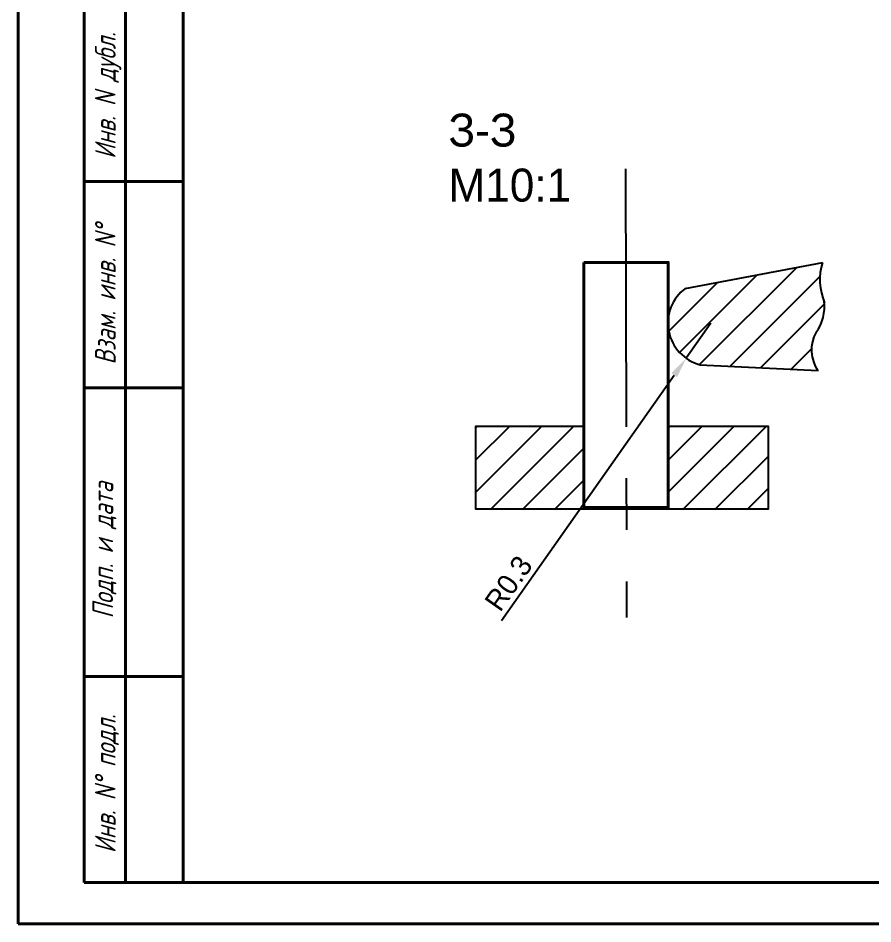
# Model space of a CAD drawing. Extents: x 1996 to 2593, y 74 to 494.
# Drawn here: x 1995.5 to 2099.1, y 73.6 to 183.4 of the extents above; entities that cross this region are included whole.
import ezdxf

# ---------------------------------------------------------------- set-up
doc = ezdxf.new("R2010")
doc.units = 0
doc.header["$MEASUREMENT"] = 0
doc.linetypes.add('AUDIT_D_100420100805-0', pattern=[0])
doc.linetypes.add('CENTER', pattern=[2, 1.25, -0.25, 0.25, -0.25])
doc.layers.get('0').update_dxf_attribs({"linetype": 'CONTINUOUS'})
doc.layers.get('DEFPOINTS').update_dxf_attribs({"linetype": 'CONTINUOUS'})
doc.layers.add('KONTUR', color=7, linetype='CONTINUOUS')
doc.layers.add('Основная', color=7, linetype='CONTINUOUS', lineweight=40)
doc.layers.add('текст', color=7, linetype='CONTINUOUS', lineweight=30)
doc.styles.add('стиль1', font='romans.shx', dxfattribs={"width": 0.75, "oblique": 15, "height": 3.5})
doc.dimstyles.get("Standard").update_dxf_attribs({"dimtxt": 3, "dimasz": 3, "dimexe": 2.5, "dimexo": 2.5, "dimgap": 1.5, "dimtad": 0, "dimtih": 1, "dimtoh": 1, "dimdec": 4, "dimzin": 0, "dimdsep": 46, "dimtxsty": 'Standard', "dimcen": -3, "dimdle": 1.25, "dimadec": 0, "dimazin": 0, "dimtfac": 0.75, "dimtdec": 4, "dimtofl": 0, "dimtmove": 0, "dimatfit": 3, "dimfxl": 1, "dimtvp": 1.5, "dimtolj": 1, "dimtzin": 0, "dimarcsym": 0})

# ---------------------------------------------------------------- blocks, each defined once
blk = doc.blocks.new('*D15')
at = {"color": 0, "linetype": 'AUDIT_D_100420100805-0', "lineweight": -2, "transparency": 16777216}
for p, q in [((2079.52, 146.42), (2076.52, 142.15)), ((2054.12, 110.37), (2075.08, 140.11))]:
    blk.add_line(p, q, dxfattribs=at)
at = {"color": 0, "linetype": 'AUDIT_D_100420100805-0', "transparency": 16777216}
blk.add_solid([(2074.74, 140.35), (2075.42, 139.87), (2076.52, 142.15)], dxfattribs=at)
at = {"layer": 'DEFPOINTS', "color": 0, "linetype": 'AUDIT_D_100420100805-0', "transparency": 16777216}
for p in [(2079.52, 146.42), (2076.52, 142.15)]:
    blk.add_point(p, dxfattribs=at)
at = {"color": 0, "linetype": 'AUDIT_D_100420100805-0', "transparency": 16777216, "insert": (2054.99, 114.86), "char_height": 2.5, "attachment_point": 5, "rotation": 54.8251}
blk.add_mtext('\\A1;R0.3', dxfattribs=at)

msp = doc.modelspace()

# ---------------------------------------------------------------- hatches: boundary and pattern name
at = {"linetype": 'AUDIT_D_100420100805-0'}
h = msp.add_hatch(dxfattribs=at)
h.set_pattern_fill('ANSI31', color=256, scale=22)
h.paths.add_polyline_path([(2093.25855, 148.97245, -0.172971911), (2093.03201, 153.75575), (2076.39488, 150.59431, 0.206277656), (2074.33839, 147.01102), (2074.33839, 145.82166, 0.310088759), (2078.21351, 141.36344), (2092.4699, 140.65217, -0.282234281), (2092.26636, 145.29852, 0.185964084)])
h = msp.add_hatch()
h.set_pattern_fill('ANSI31', color=256, scale=22)
h.paths.add_polyline_path([(2064.12822, 133.91417), (2051.03042, 133.91417), (2051.03042, 123.83855), (2086.45596, 123.83855), (2086.45596, 133.91417), (2074.33839, 133.91417), (2074.33839, 124.06277), (2064.12822, 124.06277)])

# ---------------------------------------------------------------- linework, layer by layer
at = {"linetype": 'CENTER', "ltscale": 25}
msp.add_line((2069.1772, 165.09539), (2069.2894, 110.72156), dxfattribs=at)
at = {"linetype": 'AUDIT_D_100420100805-0'}
msp.add_line((2078.18827, 141.3647), (2092.51352, 140.64999), dxfattribs=at)
at = {"lineweight": 40}
msp.add_lwpolyline([(2064.12822, 153.77218), (2074.33839, 153.77218), (2074.33839, 124.06277), (2064.12822, 124.06277)], close=True, dxfattribs=at)
at = {"linetype": 'AUDIT_D_100420100805-0'}
msp.add_lwpolyline([(2076.38952, 150.59329), (2093.07925, 153.76473)], dxfattribs=at)
msp.add_lwpolyline([(2074.33839, 133.91417), (2086.45596, 133.91417), (2086.45596, 123.83855), (2051.03042, 123.83855), (2051.03042, 133.91417), (2064.12822, 133.91417)])
for centre, radius, start, end in [((2099.85184, 151.68173), 7.12824, 162.9689082, 203.195285), ((2079.52465, 146.41634), 5.22024, 126.0143548, 255.5849074), ((2087.99423, 148.4232), 5.29289, 323.7841832, 7.2148989), ((2096.15598, 143.14128), 4.44779, 150.9197703, 214.3222261)]:
    msp.add_arc(centre, radius, start, end, dxfattribs=at)
at = {"layer": 'KONTUR', "lineweight": 40}
for p, q in [((1995.53772, 73.56982), (1995.53772, 493.56982)), ((2592.53772, 73.56982), (1995.53772, 73.56982))]:
    msp.add_line(p, q, dxfattribs=at)
at = {"layer": 'Основная'}
for p, q in [((2015.53772, 118.56982), (2015.53772, 488.56982)), ((2003.53772, 78.56982), (2003.53772, 223.56982)), ((2008.53772, 78.56982), (2008.53772, 223.56982)), ((2015.53772, 163.56982), (2003.53772, 163.56982)), ((2015.53772, 138.56982), (2003.53772, 138.56982)), ((2015.53772, 78.56982), (2015.53772, 118.56982)), ((2015.53772, 103.56982), (2003.53772, 103.56982))]:
    msp.add_line(p, q, dxfattribs=at)
at = {"layer": 'Основная', "lineweight": 40}
msp.add_line((2587.53772, 78.56982), (2003.53772, 78.56982), dxfattribs=at)

# ---------------------------------------------------------------- texts
at = {"linetype": 'AUDIT_D_100420100805-0', "insert": (2047.70481, 171.81088), "char_height": 4, "attachment_point": 1}
msp.add_mtext_dynamic_manual_height_columns('З-З \\PМ10:1', width=40.1520296, gutter_width=20, heights=[0], dxfattribs=at)
at = {"layer": 'текст', "style": 'стиль1', "oblique": 15, "width": 0.75}
for s, p in [('Инв. N дубл.', (2007.35612, 166.31531)), ('Взам. инв. N%%d', (2007.35612, 141.38804)), ('Подп. и дата', (2007.06126, 110.60346)), ('Инв. N%%d подл.', (2007.35612, 82.13725))]:
    msp.add_text(s, height=2.5, rotation=90, dxfattribs=at).set_placement(p)

# ---------------------------------------------------------------- dimensions: what is measured, and where the dimension line sits
at = {"linetype": 'AUDIT_D_100420100805-0'}
dim = msp.add_radius_dim(center=(2079.52465, 146.41634), mpoint=(2076.51741, 142.14933), text='R0.3', dimstyle='Standard', override={"dimtxt": 2.5, "dimasz": 2.5, "dimexe": 1.25, "dimexo": 0.625, "dimgap": 0.625, "dimtad": 1, "dimtih": 0, "dimtoh": 0, "dimzin": 8, "dimlunit": 6, "dimcen": 2.5, "dimtofl": 1, "dimtvp": 0}, dxfattribs=at)
dim.commit()
dim.dimension.update_dxf_attribs({"geometry": '*D15', "text_midpoint": (2056.52116, 113.77643), "dimtype": 164})

doc.saveas('drawing.dxf')
